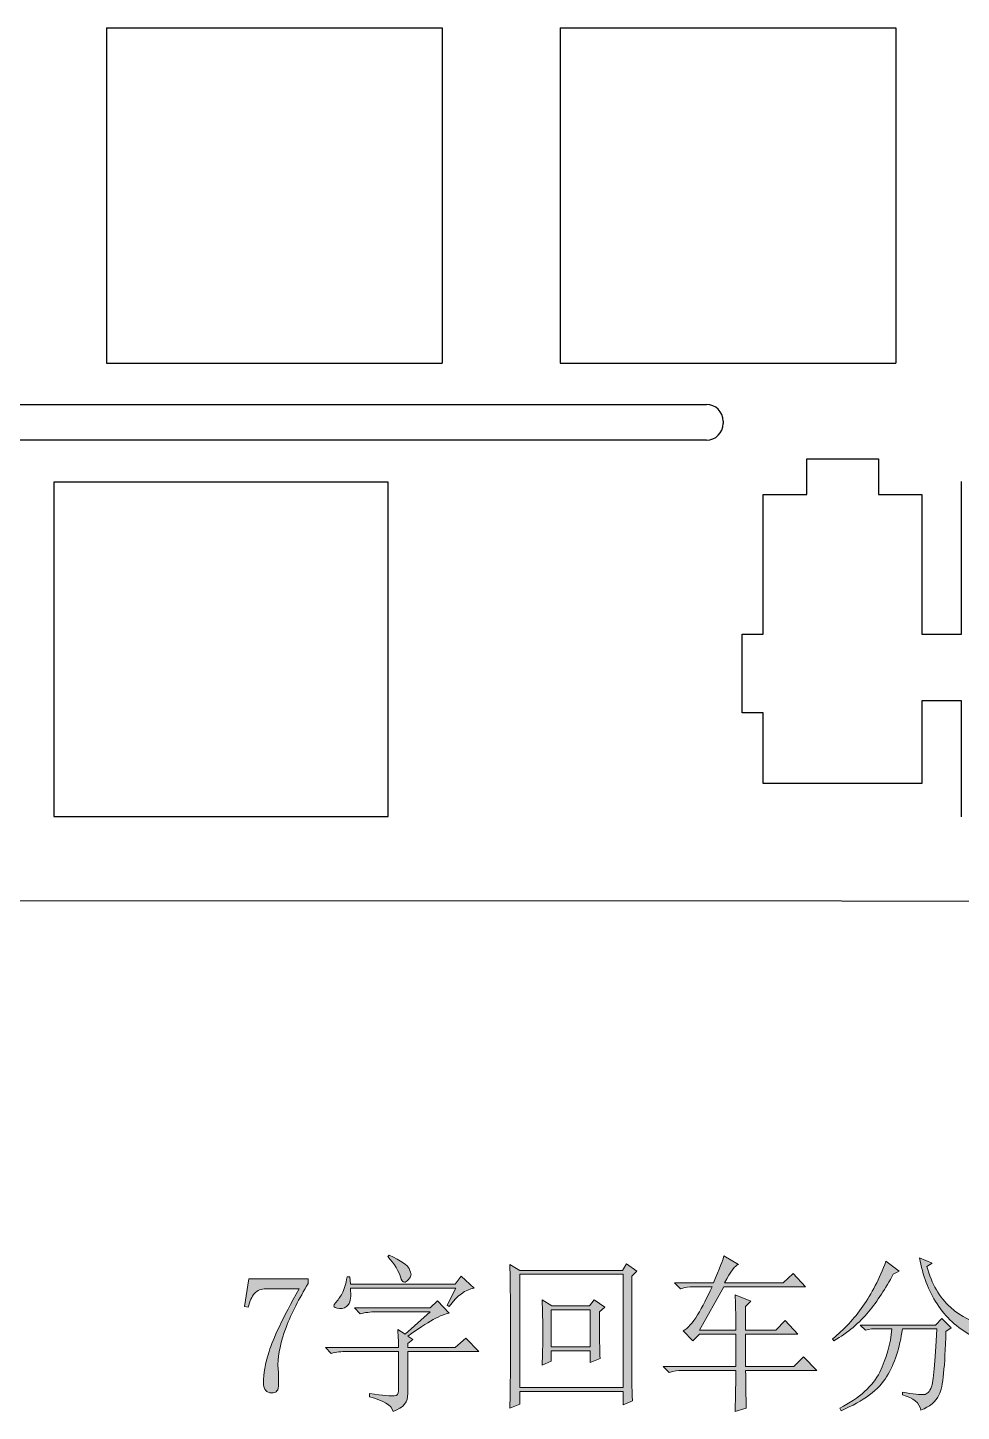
# Model space of a CAD drawing. Extents: x 1168 to 1833, y 1867 to 2135.
# Drawn here: x 1644.9 to 1684, y 1869 to 1927 of the extents above; entities that cross this region are included whole.
import ezdxf

# ---------------------------------------------------------------- set-up
doc = ezdxf.new("R2010")
doc.units = 0
doc.header["$MEASUREMENT"] = 0
doc.layers.add('_U+56FE_U+5C42 1', color=7, linetype='Continuous')

# ---------------------------------------------------------------- blocks, each defined once
blk = doc.blocks.new('block 2236')
at = {"layer": '_U+56FE_U+5C42 1'}
h = blk.add_hatch(color=7, dxfattribs=at)
h.dxf.hatch_style = 2
edge = h.paths.add_edge_path()
edge.add_spline(control_points=[(1660.442, 1871.7), (1660.442, 1871.865), (1660.433, 1872.113), (1660.414, 1872.444), (1660.414, 1872.444), (1660.719, 1872.252), (1660.719, 1872.252), (1660.719, 1872.252), (1661.767, 1873.189), (1661.767, 1873.189), (1661.767, 1873.189), (1659.504, 1873.189), (1659.504, 1873.189), (1659.266, 1873.189), (1659.045, 1873.162), (1658.842, 1873.106), (1658.842, 1873.106), (1658.594, 1873.355), (1658.594, 1873.355), (1658.594, 1873.355), (1661.767, 1873.355), (1661.767, 1873.355), (1661.767, 1873.355), (1662.07, 1873.658), (1662.07, 1873.658), (1662.07, 1873.658), (1662.566, 1873.135), (1662.566, 1873.135), (1662.254, 1873.098), (1661.674, 1872.775), (1660.828, 1872.169), (1660.828, 1872.169), (1661.049, 1872.031), (1661.049, 1872.031), (1661.049, 1872.031), (1660.828, 1871.865), (1660.828, 1871.865), (1660.828, 1871.865), (1660.828, 1871.7), (1660.828, 1871.7), (1660.828, 1871.7), (1662.814, 1871.7), (1662.814, 1871.7), (1662.814, 1871.7), (1663.256, 1872.086), (1663.256, 1872.086), (1663.256, 1872.086), (1663.808, 1871.534), (1663.808, 1871.534), (1663.808, 1871.534), (1660.828, 1871.534), (1660.828, 1871.534), (1660.828, 1871.534), (1660.828, 1869.769), (1660.828, 1869.769), (1660.847, 1869.42), (1660.645, 1869.171), (1660.222, 1869.024), (1660.148, 1869.281), (1659.816, 1869.483), (1659.229, 1869.631), (1659.229, 1869.631), (1659.229, 1869.769), (1659.229, 1869.769), (1659.799, 1869.695), (1660.143, 1869.663), (1660.263, 1869.672), (1660.383, 1869.682), (1660.442, 1869.75), (1660.442, 1869.879), (1660.442, 1869.879), (1660.442, 1871.534), (1660.442, 1871.534), (1660.442, 1871.534), (1658.291, 1871.534), (1658.291, 1871.534), (1658.051, 1871.534), (1657.83, 1871.507), (1657.629, 1871.451), (1657.629, 1871.451), (1657.38, 1871.7), (1657.38, 1871.7), (1657.38, 1871.7), (1660.442, 1871.7), (1660.442, 1871.7)], knot_values=[0, 0, 0, 0, 1, 1, 1, 2, 2, 2, 3, 3, 3, 4, 4, 4, 5, 5, 5, 6, 6, 6, 7, 7, 7, 8, 8, 8, 9, 9, 9, 10, 10, 10, 11, 11, 11, 12, 12, 12, 13, 13, 13, 14, 14, 14, 15, 15, 15, 16, 16, 16, 17, 17, 17, 18, 18, 18, 19, 19, 19, 20, 20, 20, 21, 21, 21, 22, 22, 22, 23, 23, 23, 24, 24, 24, 25, 25, 25, 26, 26, 26, 27, 27, 27, 28, 28, 28, 28], degree=3, periodic=0)
edge = h.paths.add_edge_path()
edge.add_spline(control_points=[(1660.58, 1874.349), (1660.58, 1874.349), (1660.828, 1874.349), (1660.828, 1874.349), (1660.828, 1874.349), (1662.814, 1874.349), (1662.814, 1874.349), (1662.814, 1874.349), (1663.062, 1874.679), (1663.062, 1874.679), (1663.062, 1874.679), (1663.615, 1874.183), (1663.615, 1874.183), (1663.246, 1874.128), (1662.897, 1873.87), (1662.566, 1873.41), (1662.566, 1873.41), (1662.483, 1873.466), (1662.483, 1873.466), (1662.483, 1873.466), (1662.842, 1874.183), (1662.842, 1874.183), (1662.842, 1874.183), (1658.428, 1874.183), (1658.428, 1874.183), (1658.465, 1873.852), (1658.438, 1873.621), (1658.346, 1873.493), (1658.254, 1873.364), (1658.129, 1873.309), (1657.973, 1873.327), (1657.816, 1873.346), (1657.738, 1873.383), (1657.738, 1873.438), (1657.738, 1873.475), (1657.757, 1873.511), (1657.794, 1873.548), (1657.904, 1873.677), (1658.001, 1873.814), (1658.084, 1873.962), (1658.166, 1874.109), (1658.235, 1874.339), (1658.291, 1874.651), (1658.291, 1874.651), (1658.4, 1874.651), (1658.4, 1874.651), (1658.4, 1874.651), (1658.428, 1874.349), (1658.428, 1874.349), (1658.428, 1874.349), (1660.58, 1874.349), (1660.58, 1874.349)], knot_values=[0, 0, 0, 0, 1, 1, 1, 2, 2, 2, 3, 3, 3, 4, 4, 4, 5, 5, 5, 6, 6, 6, 7, 7, 7, 8, 8, 8, 9, 9, 9, 10, 10, 10, 11, 11, 11, 12, 12, 12, 13, 13, 13, 14, 14, 14, 15, 15, 15, 16, 16, 16, 17, 17, 17, 17], degree=3, periodic=0)
edge = h.paths.add_edge_path()
edge.add_spline(control_points=[(1660.525, 1874.651), (1660.451, 1874.891), (1660.277, 1875.176), (1660.001, 1875.507), (1660.001, 1875.507), (1660.057, 1875.562), (1660.057, 1875.562), (1660.553, 1875.322), (1660.828, 1875.139), (1660.884, 1875.01), (1660.939, 1874.882), (1660.967, 1874.799), (1660.967, 1874.762), (1660.967, 1874.688), (1660.93, 1874.614), (1660.855, 1874.541), (1660.782, 1874.468), (1660.727, 1874.431), (1660.69, 1874.431), (1660.617, 1874.431), (1660.562, 1874.504), (1660.525, 1874.651)], knot_values=[0, 0, 0, 0, 1, 1, 1, 2, 2, 2, 3, 3, 3, 4, 4, 4, 5, 5, 5, 6, 6, 6, 7, 7, 7, 7], degree=3, periodic=0)
h = blk.add_hatch(color=7, dxfattribs=at)
h.dxf.hatch_style = 2
edge = h.paths.add_edge_path()
edge.add_spline(control_points=[(1674.677, 1875.176), (1674.548, 1875.139), (1674.354, 1874.882), (1674.098, 1874.403), (1674.098, 1874.403), (1676.553, 1874.403), (1676.553, 1874.403), (1676.553, 1874.403), (1676.967, 1874.789), (1676.967, 1874.789), (1676.967, 1874.789), (1677.49, 1874.238), (1677.49, 1874.238), (1677.49, 1874.238), (1674.07, 1874.238), (1674.07, 1874.238), (1674.07, 1874.238), (1673.049, 1872.417), (1673.049, 1872.417), (1673.049, 1872.417), (1674.566, 1872.417), (1674.566, 1872.417), (1674.566, 1873.116), (1674.557, 1873.612), (1674.539, 1873.907), (1674.539, 1873.907), (1675.201, 1873.631), (1675.201, 1873.631), (1675.201, 1873.631), (1674.98, 1873.41), (1674.98, 1873.41), (1674.98, 1873.41), (1674.98, 1872.417), (1674.98, 1872.417), (1674.98, 1872.417), (1676.249, 1872.417), (1676.249, 1872.417), (1676.249, 1872.417), (1676.635, 1872.831), (1676.635, 1872.831), (1676.635, 1872.831), (1677.159, 1872.252), (1677.159, 1872.252), (1677.159, 1872.252), (1674.98, 1872.252), (1674.98, 1872.252), (1674.98, 1872.252), (1674.98, 1870.899), (1674.98, 1870.899), (1674.98, 1870.899), (1676.994, 1870.899), (1676.994, 1870.899), (1676.994, 1870.899), (1677.408, 1871.313), (1677.408, 1871.313), (1677.408, 1871.313), (1677.959, 1870.734), (1677.959, 1870.734), (1677.959, 1870.734), (1674.98, 1870.734), (1674.98, 1870.734), (1674.98, 1870.164), (1674.989, 1869.641), (1675.008, 1869.162), (1675.008, 1869.162), (1674.539, 1869.024), (1674.539, 1869.024), (1674.557, 1869.704), (1674.566, 1870.274), (1674.566, 1870.734), (1674.566, 1870.734), (1672.305, 1870.734), (1672.305, 1870.734), (1672.156, 1870.734), (1671.982, 1870.707), (1671.779, 1870.651), (1671.779, 1870.651), (1671.531, 1870.899), (1671.531, 1870.899), (1671.531, 1870.899), (1674.566, 1870.899), (1674.566, 1870.899), (1674.566, 1870.899), (1674.566, 1872.252), (1674.566, 1872.252), (1674.566, 1872.252), (1673.049, 1872.252), (1673.049, 1872.252), (1673.049, 1872.252), (1672.773, 1871.976), (1672.773, 1871.976), (1672.773, 1871.976), (1672.359, 1872.39), (1672.359, 1872.39), (1672.562, 1872.5), (1672.764, 1872.725), (1672.967, 1873.065), (1673.168, 1873.405), (1673.371, 1873.797), (1673.573, 1874.238), (1673.573, 1874.238), (1672.773, 1874.238), (1672.773, 1874.238), (1672.625, 1874.238), (1672.451, 1874.21), (1672.249, 1874.155), (1672.249, 1874.155), (1672, 1874.403), (1672, 1874.403), (1672, 1874.403), (1673.629, 1874.403), (1673.629, 1874.403), (1673.886, 1874.992), (1674.033, 1875.369), (1674.07, 1875.534), (1674.07, 1875.534), (1674.677, 1875.176), (1674.677, 1875.176)], knot_values=[0, 0, 0, 0, 1, 1, 1, 2, 2, 2, 3, 3, 3, 4, 4, 4, 5, 5, 5, 6, 6, 6, 7, 7, 7, 8, 8, 8, 9, 9, 9, 10, 10, 10, 11, 11, 11, 12, 12, 12, 13, 13, 13, 14, 14, 14, 15, 15, 15, 16, 16, 16, 17, 17, 17, 18, 18, 18, 19, 19, 19, 20, 20, 20, 21, 21, 21, 22, 22, 22, 23, 23, 23, 24, 24, 24, 25, 25, 25, 26, 26, 26, 27, 27, 27, 28, 28, 28, 29, 29, 29, 30, 30, 30, 31, 31, 31, 32, 32, 32, 33, 33, 33, 34, 34, 34, 35, 35, 35, 36, 36, 36, 37, 37, 37, 38, 38, 38, 39, 39, 39, 39], degree=3, periodic=0)
h = blk.add_hatch(color=7, dxfattribs=at)
h.dxf.hatch_style = 2
edge = h.paths.add_edge_path()
edge.add_spline(control_points=[(1670.207, 1874.679), (1670.207, 1874.679), (1670.207, 1870.928), (1670.207, 1870.928), (1670.207, 1870.504), (1670.217, 1870.017), (1670.235, 1869.466), (1670.235, 1869.466), (1669.85, 1869.3), (1669.85, 1869.3), (1669.85, 1869.3), (1669.85, 1869.852), (1669.85, 1869.852), (1669.85, 1869.852), (1665.518, 1869.852), (1665.518, 1869.852), (1665.518, 1869.852), (1665.518, 1869.327), (1665.518, 1869.327), (1665.518, 1869.327), (1665.104, 1869.162), (1665.104, 1869.162), (1665.122, 1869.658), (1665.132, 1870.66), (1665.132, 1872.169), (1665.132, 1873.677), (1665.122, 1874.679), (1665.104, 1875.176), (1665.104, 1875.176), (1665.518, 1874.928), (1665.518, 1874.928), (1665.518, 1874.928), (1669.821, 1874.928), (1669.821, 1874.928), (1669.821, 1874.928), (1669.986, 1875.203), (1669.986, 1875.203), (1669.986, 1875.203), (1670.428, 1874.899), (1670.428, 1874.899), (1670.428, 1874.899), (1670.207, 1874.679), (1670.207, 1874.679)], knot_values=[0, 0, 0, 0, 1, 1, 1, 2, 2, 2, 3, 3, 3, 4, 4, 4, 5, 5, 5, 6, 6, 6, 7, 7, 7, 8, 8, 8, 9, 9, 9, 10, 10, 10, 11, 11, 11, 12, 12, 12, 13, 13, 13, 14, 14, 14, 14], degree=3, periodic=0)
h.paths.add_polyline_path([(1665.518, 1874.762), (1665.518, 1870.017), (1669.85, 1870.017), (1669.85, 1874.762)])
edge = h.paths.add_edge_path()
edge.add_spline(control_points=[(1666.456, 1870.955), (1666.475, 1871.359), (1666.483, 1871.806), (1666.483, 1872.293), (1666.483, 1872.78), (1666.475, 1873.245), (1666.456, 1873.687), (1666.456, 1873.687), (1666.869, 1873.438), (1666.869, 1873.438), (1666.869, 1873.438), (1668.442, 1873.438), (1668.442, 1873.438), (1668.442, 1873.438), (1668.635, 1873.687), (1668.635, 1873.687), (1668.635, 1873.687), (1669.076, 1873.383), (1669.076, 1873.383), (1669.076, 1873.383), (1668.855, 1873.189), (1668.855, 1873.189), (1668.855, 1872.178), (1668.865, 1871.524), (1668.884, 1871.23), (1668.884, 1871.23), (1668.47, 1871.065), (1668.47, 1871.065), (1668.47, 1871.065), (1668.47, 1871.562), (1668.47, 1871.562), (1668.47, 1871.562), (1666.842, 1871.562), (1666.842, 1871.562), (1666.842, 1871.562), (1666.842, 1871.12), (1666.842, 1871.12), (1666.842, 1871.12), (1666.456, 1870.955), (1666.456, 1870.955)], knot_values=[0, 0, 0, 0, 1, 1, 1, 2, 2, 2, 3, 3, 3, 4, 4, 4, 5, 5, 5, 6, 6, 6, 7, 7, 7, 8, 8, 8, 9, 9, 9, 10, 10, 10, 11, 11, 11, 12, 12, 12, 13, 13, 13, 13], degree=3, periodic=0)
h.paths.add_polyline_path([(1666.842, 1873.272), (1666.842, 1871.728), (1668.47, 1871.728), (1668.47, 1873.272)])
h = blk.add_hatch(color=7, dxfattribs=at)
h.dxf.hatch_style = 2
edge = h.paths.add_edge_path()
edge.add_spline(control_points=[(1680.855, 1875.313), (1680.855, 1875.313), (1681.408, 1874.899), (1681.408, 1874.899), (1681.408, 1874.899), (1681.159, 1874.762), (1681.159, 1874.762), (1680.846, 1874.173), (1680.502, 1873.649), (1680.125, 1873.189), (1679.748, 1872.729), (1679.265, 1872.325), (1678.676, 1871.976), (1678.676, 1871.976), (1678.621, 1872.059), (1678.621, 1872.059), (1679.1, 1872.444), (1679.521, 1872.899), (1679.891, 1873.424), (1680.258, 1873.948), (1680.58, 1874.578), (1680.855, 1875.313)], knot_values=[0, 0, 0, 0, 1, 1, 1, 2, 2, 2, 3, 3, 3, 4, 4, 4, 5, 5, 5, 6, 6, 6, 7, 7, 7, 7], degree=3, periodic=0)
edge = h.paths.add_edge_path()
edge.add_spline(control_points=[(1679.779, 1872.638), (1679.779, 1872.638), (1682.925, 1872.638), (1682.925, 1872.638), (1682.925, 1872.638), (1683.201, 1872.914), (1683.201, 1872.914), (1683.201, 1872.914), (1683.587, 1872.527), (1683.587, 1872.527), (1683.587, 1872.527), (1683.366, 1872.362), (1683.366, 1872.362), (1683.329, 1870.909), (1683.237, 1870.031), (1683.09, 1869.728), (1682.943, 1869.424), (1682.686, 1869.208), (1682.318, 1869.079), (1682.263, 1869.373), (1682.005, 1869.585), (1681.545, 1869.714), (1681.545, 1869.714), (1681.545, 1869.824), (1681.545, 1869.824), (1682.005, 1869.75), (1682.305, 1869.719), (1682.441, 1869.728), (1682.58, 1869.737), (1682.686, 1869.842), (1682.76, 1870.045), (1682.832, 1870.247), (1682.906, 1871.056), (1682.98, 1872.473), (1682.98, 1872.473), (1681.545, 1872.473), (1681.545, 1872.473), (1681.436, 1871.682), (1681.215, 1871.015), (1680.883, 1870.473), (1680.553, 1869.93), (1679.918, 1869.456), (1678.98, 1869.052), (1678.98, 1869.052), (1678.925, 1869.162), (1678.925, 1869.162), (1679.752, 1869.585), (1680.309, 1870.086), (1680.594, 1870.665), (1680.879, 1871.245), (1681.049, 1871.847), (1681.104, 1872.473), (1681.104, 1872.473), (1680.249, 1872.473), (1680.249, 1872.473), (1680.249, 1872.473), (1680, 1872.417), (1680, 1872.417), (1680, 1872.417), (1679.779, 1872.638), (1679.779, 1872.638)], knot_values=[0, 0, 0, 0, 1, 1, 1, 2, 2, 2, 3, 3, 3, 4, 4, 4, 5, 5, 5, 6, 6, 6, 7, 7, 7, 8, 8, 8, 9, 9, 9, 10, 10, 10, 11, 11, 11, 12, 12, 12, 13, 13, 13, 14, 14, 14, 15, 15, 15, 16, 16, 16, 17, 17, 17, 18, 18, 18, 19, 19, 19, 20, 20, 20, 20], degree=3, periodic=0)
edge = h.paths.add_edge_path()
edge.add_spline(control_points=[(1682.787, 1875.23), (1682.787, 1875.23), (1682.566, 1875.093), (1682.566, 1875.093), (1682.769, 1874.357), (1683.1, 1873.787), (1683.559, 1873.383), (1684.019, 1872.978), (1684.506, 1872.729), (1685.021, 1872.638), (1685.021, 1872.638), (1685.021, 1872.555), (1685.021, 1872.555), (1684.746, 1872.518), (1684.553, 1872.398), (1684.441, 1872.196), (1683.835, 1872.527), (1683.353, 1872.969), (1682.994, 1873.521), (1682.635, 1874.072), (1682.391, 1874.716), (1682.263, 1875.451), (1682.263, 1875.451), (1682.787, 1875.23), (1682.787, 1875.23)], knot_values=[0, 0, 0, 0, 1, 1, 1, 2, 2, 2, 3, 3, 3, 4, 4, 4, 5, 5, 5, 6, 6, 6, 7, 7, 7, 8, 8, 8, 8], degree=3, periodic=0)
h = blk.add_hatch(color=7, dxfattribs=at)
h.dxf.hatch_style = 2
edge = h.paths.add_edge_path()
edge.add_spline(control_points=[(1656.662, 1874.376), (1656.276, 1873.75), (1655.969, 1873.139), (1655.738, 1872.541), (1655.508, 1871.943), (1655.394, 1871.424), (1655.394, 1870.982), (1655.394, 1870.909), (1655.402, 1870.808), (1655.422, 1870.679), (1655.422, 1870.531), (1655.422, 1870.366), (1655.422, 1870.183), (1655.422, 1870.035), (1655.398, 1869.935), (1655.353, 1869.879), (1655.307, 1869.824), (1655.229, 1869.796), (1655.117, 1869.796), (1655.025, 1869.796), (1654.947, 1869.828), (1654.883, 1869.893), (1654.818, 1869.957), (1654.787, 1870.072), (1654.787, 1870.237), (1654.787, 1870.587), (1654.865, 1871.02), (1655.021, 1871.534), (1655.178, 1872.049), (1655.596, 1872.923), (1656.276, 1874.155), (1656.276, 1874.155), (1654.896, 1874.155), (1654.896, 1874.155), (1654.694, 1874.155), (1654.533, 1874.091), (1654.414, 1873.962), (1654.295, 1873.833), (1654.207, 1873.64), (1654.152, 1873.383), (1654.152, 1873.383), (1653.986, 1873.41), (1653.986, 1873.41), (1653.986, 1873.41), (1654.18, 1874.569), (1654.18, 1874.569), (1654.18, 1874.569), (1656.662, 1874.569), (1656.662, 1874.569), (1656.662, 1874.569), (1656.662, 1874.376), (1656.662, 1874.376)], knot_values=[0, 0, 0, 0, 1, 1, 1, 2, 2, 2, 3, 3, 3, 4, 4, 4, 5, 5, 5, 6, 6, 6, 7, 7, 7, 8, 8, 8, 9, 9, 9, 10, 10, 10, 11, 11, 11, 12, 12, 12, 13, 13, 13, 14, 14, 14, 15, 15, 15, 16, 16, 16, 17, 17, 17, 17], degree=3, periodic=0)
at = {"layer": '_U+56FE_U+5C42 1', "lineweight": 0}
for points in [[(1665.518, 1874.762), (1665.518, 1870.017), (1669.85, 1870.017), (1669.85, 1874.762), (1665.518, 1874.762)], [(1666.842, 1873.272), (1666.842, 1871.728), (1668.47, 1871.728), (1668.47, 1873.272), (1666.842, 1873.272)]]:
    blk.add_lwpolyline(points, dxfattribs=at)
for points, knots in [([(1660.525, 1874.651), (1660.451, 1874.891), (1660.277, 1875.176), (1660.001, 1875.507), (1660.001, 1875.507), (1660.057, 1875.562), (1660.057, 1875.562), (1660.553, 1875.322), (1660.828, 1875.139), (1660.884, 1875.01), (1660.939, 1874.882), (1660.967, 1874.799), (1660.967, 1874.762), (1660.967, 1874.688), (1660.93, 1874.614), (1660.855, 1874.541), (1660.782, 1874.468), (1660.727, 1874.431), (1660.69, 1874.431), (1660.617, 1874.431), (1660.562, 1874.504), (1660.525, 1874.651)], [0, 0, 0, 0, 1, 1, 1, 2, 2, 2, 3, 3, 3, 4, 4, 4, 5, 5, 5, 6, 6, 6, 7, 7, 7, 7]), ([(1674.677, 1875.176), (1674.548, 1875.139), (1674.354, 1874.882), (1674.098, 1874.403), (1674.098, 1874.403), (1676.553, 1874.403), (1676.553, 1874.403), (1676.553, 1874.403), (1676.967, 1874.789), (1676.967, 1874.789), (1676.967, 1874.789), (1677.49, 1874.238), (1677.49, 1874.238), (1677.49, 1874.238), (1674.07, 1874.238), (1674.07, 1874.238), (1674.07, 1874.238), (1673.049, 1872.417), (1673.049, 1872.417), (1673.049, 1872.417), (1674.566, 1872.417), (1674.566, 1872.417), (1674.566, 1873.116), (1674.557, 1873.612), (1674.539, 1873.907), (1674.539, 1873.907), (1675.201, 1873.631), (1675.201, 1873.631), (1675.201, 1873.631), (1674.98, 1873.41), (1674.98, 1873.41), (1674.98, 1873.41), (1674.98, 1872.417), (1674.98, 1872.417), (1674.98, 1872.417), (1676.249, 1872.417), (1676.249, 1872.417), (1676.249, 1872.417), (1676.635, 1872.831), (1676.635, 1872.831), (1676.635, 1872.831), (1677.159, 1872.252), (1677.159, 1872.252), (1677.159, 1872.252), (1674.98, 1872.252), (1674.98, 1872.252), (1674.98, 1872.252), (1674.98, 1870.899), (1674.98, 1870.899), (1674.98, 1870.899), (1676.994, 1870.899), (1676.994, 1870.899), (1676.994, 1870.899), (1677.408, 1871.313), (1677.408, 1871.313), (1677.408, 1871.313), (1677.959, 1870.734), (1677.959, 1870.734), (1677.959, 1870.734), (1674.98, 1870.734), (1674.98, 1870.734), (1674.98, 1870.164), (1674.989, 1869.641), (1675.008, 1869.162), (1675.008, 1869.162), (1674.539, 1869.024), (1674.539, 1869.024), (1674.557, 1869.704), (1674.566, 1870.274), (1674.566, 1870.734), (1674.566, 1870.734), (1672.305, 1870.734), (1672.305, 1870.734), (1672.156, 1870.734), (1671.982, 1870.707), (1671.779, 1870.651), (1671.779, 1870.651), (1671.531, 1870.899), (1671.531, 1870.899), (1671.531, 1870.899), (1674.566, 1870.899), (1674.566, 1870.899), (1674.566, 1870.899), (1674.566, 1872.252), (1674.566, 1872.252), (1674.566, 1872.252), (1673.049, 1872.252), (1673.049, 1872.252), (1673.049, 1872.252), (1672.773, 1871.976), (1672.773, 1871.976), (1672.773, 1871.976), (1672.359, 1872.39), (1672.359, 1872.39), (1672.562, 1872.5), (1672.764, 1872.725), (1672.967, 1873.065), (1673.168, 1873.405), (1673.371, 1873.797), (1673.573, 1874.238), (1673.573, 1874.238), (1672.773, 1874.238), (1672.773, 1874.238), (1672.625, 1874.238), (1672.451, 1874.21), (1672.249, 1874.155), (1672.249, 1874.155), (1672, 1874.403), (1672, 1874.403), (1672, 1874.403), (1673.629, 1874.403), (1673.629, 1874.403), (1673.886, 1874.992), (1674.033, 1875.369), (1674.07, 1875.534), (1674.07, 1875.534), (1674.677, 1875.176), (1674.677, 1875.176)], [0, 0, 0, 0, 1, 1, 1, 2, 2, 2, 3, 3, 3, 4, 4, 4, 5, 5, 5, 6, 6, 6, 7, 7, 7, 8, 8, 8, 9, 9, 9, 10, 10, 10, 11, 11, 11, 12, 12, 12, 13, 13, 13, 14, 14, 14, 15, 15, 15, 16, 16, 16, 17, 17, 17, 18, 18, 18, 19, 19, 19, 20, 20, 20, 21, 21, 21, 22, 22, 22, 23, 23, 23, 24, 24, 24, 25, 25, 25, 26, 26, 26, 27, 27, 27, 28, 28, 28, 29, 29, 29, 30, 30, 30, 31, 31, 31, 32, 32, 32, 33, 33, 33, 34, 34, 34, 35, 35, 35, 36, 36, 36, 37, 37, 37, 38, 38, 38, 39, 39, 39, 39]), ([(1670.207, 1874.679), (1670.207, 1874.679), (1670.207, 1870.928), (1670.207, 1870.928), (1670.207, 1870.504), (1670.217, 1870.017), (1670.235, 1869.466), (1670.235, 1869.466), (1669.85, 1869.3), (1669.85, 1869.3), (1669.85, 1869.3), (1669.85, 1869.852), (1669.85, 1869.852), (1669.85, 1869.852), (1665.518, 1869.852), (1665.518, 1869.852), (1665.518, 1869.852), (1665.518, 1869.327), (1665.518, 1869.327), (1665.518, 1869.327), (1665.104, 1869.162), (1665.104, 1869.162), (1665.122, 1869.658), (1665.132, 1870.66), (1665.132, 1872.169), (1665.132, 1873.677), (1665.122, 1874.679), (1665.104, 1875.176), (1665.104, 1875.176), (1665.518, 1874.928), (1665.518, 1874.928), (1665.518, 1874.928), (1669.821, 1874.928), (1669.821, 1874.928), (1669.821, 1874.928), (1669.986, 1875.203), (1669.986, 1875.203), (1669.986, 1875.203), (1670.428, 1874.899), (1670.428, 1874.899), (1670.428, 1874.899), (1670.207, 1874.679), (1670.207, 1874.679)], [0, 0, 0, 0, 1, 1, 1, 2, 2, 2, 3, 3, 3, 4, 4, 4, 5, 5, 5, 6, 6, 6, 7, 7, 7, 8, 8, 8, 9, 9, 9, 10, 10, 10, 11, 11, 11, 12, 12, 12, 13, 13, 13, 14, 14, 14, 14]), ([(1680.855, 1875.313), (1680.855, 1875.313), (1681.408, 1874.899), (1681.408, 1874.899), (1681.408, 1874.899), (1681.159, 1874.762), (1681.159, 1874.762), (1680.846, 1874.173), (1680.502, 1873.649), (1680.125, 1873.189), (1679.748, 1872.729), (1679.265, 1872.325), (1678.676, 1871.976), (1678.676, 1871.976), (1678.621, 1872.059), (1678.621, 1872.059), (1679.1, 1872.444), (1679.521, 1872.899), (1679.891, 1873.424), (1680.258, 1873.948), (1680.58, 1874.578), (1680.855, 1875.313)], [0, 0, 0, 0, 1, 1, 1, 2, 2, 2, 3, 3, 3, 4, 4, 4, 5, 5, 5, 6, 6, 6, 7, 7, 7, 7]), ([(1682.787, 1875.23), (1682.787, 1875.23), (1682.566, 1875.093), (1682.566, 1875.093), (1682.769, 1874.357), (1683.1, 1873.787), (1683.559, 1873.383), (1684.019, 1872.978), (1684.506, 1872.729), (1685.021, 1872.638), (1685.021, 1872.638), (1685.021, 1872.555), (1685.021, 1872.555), (1684.746, 1872.518), (1684.553, 1872.398), (1684.441, 1872.196), (1683.835, 1872.527), (1683.353, 1872.969), (1682.994, 1873.521), (1682.635, 1874.072), (1682.391, 1874.716), (1682.263, 1875.451), (1682.263, 1875.451), (1682.787, 1875.23), (1682.787, 1875.23)], [0, 0, 0, 0, 1, 1, 1, 2, 2, 2, 3, 3, 3, 4, 4, 4, 5, 5, 5, 6, 6, 6, 7, 7, 7, 8, 8, 8, 8]), ([(1656.662, 1874.376), (1656.276, 1873.75), (1655.969, 1873.139), (1655.738, 1872.541), (1655.508, 1871.943), (1655.394, 1871.424), (1655.394, 1870.982), (1655.394, 1870.909), (1655.402, 1870.808), (1655.422, 1870.679), (1655.422, 1870.531), (1655.422, 1870.366), (1655.422, 1870.183), (1655.422, 1870.035), (1655.398, 1869.935), (1655.353, 1869.879), (1655.307, 1869.824), (1655.229, 1869.796), (1655.117, 1869.796), (1655.025, 1869.796), (1654.947, 1869.828), (1654.883, 1869.893), (1654.818, 1869.957), (1654.787, 1870.072), (1654.787, 1870.237), (1654.787, 1870.587), (1654.865, 1871.02), (1655.021, 1871.534), (1655.178, 1872.049), (1655.596, 1872.923), (1656.276, 1874.155), (1656.276, 1874.155), (1654.896, 1874.155), (1654.896, 1874.155), (1654.694, 1874.155), (1654.533, 1874.091), (1654.414, 1873.962), (1654.295, 1873.833), (1654.207, 1873.64), (1654.152, 1873.383), (1654.152, 1873.383), (1653.986, 1873.41), (1653.986, 1873.41), (1653.986, 1873.41), (1654.18, 1874.569), (1654.18, 1874.569), (1654.18, 1874.569), (1656.662, 1874.569), (1656.662, 1874.569), (1656.662, 1874.569), (1656.662, 1874.376), (1656.662, 1874.376)], [0, 0, 0, 0, 1, 1, 1, 2, 2, 2, 3, 3, 3, 4, 4, 4, 5, 5, 5, 6, 6, 6, 7, 7, 7, 8, 8, 8, 9, 9, 9, 10, 10, 10, 11, 11, 11, 12, 12, 12, 13, 13, 13, 14, 14, 14, 15, 15, 15, 16, 16, 16, 17, 17, 17, 17]), ([(1660.58, 1874.349), (1660.58, 1874.349), (1660.828, 1874.349), (1660.828, 1874.349), (1660.828, 1874.349), (1662.814, 1874.349), (1662.814, 1874.349), (1662.814, 1874.349), (1663.062, 1874.679), (1663.062, 1874.679), (1663.062, 1874.679), (1663.615, 1874.183), (1663.615, 1874.183), (1663.246, 1874.128), (1662.897, 1873.87), (1662.566, 1873.41), (1662.566, 1873.41), (1662.483, 1873.466), (1662.483, 1873.466), (1662.483, 1873.466), (1662.842, 1874.183), (1662.842, 1874.183), (1662.842, 1874.183), (1658.428, 1874.183), (1658.428, 1874.183), (1658.465, 1873.852), (1658.438, 1873.621), (1658.346, 1873.493), (1658.254, 1873.364), (1658.129, 1873.309), (1657.973, 1873.327), (1657.816, 1873.346), (1657.738, 1873.383), (1657.738, 1873.438), (1657.738, 1873.475), (1657.757, 1873.511), (1657.794, 1873.548), (1657.904, 1873.677), (1658.001, 1873.814), (1658.084, 1873.962), (1658.166, 1874.109), (1658.235, 1874.339), (1658.291, 1874.651), (1658.291, 1874.651), (1658.4, 1874.651), (1658.4, 1874.651), (1658.4, 1874.651), (1658.428, 1874.349), (1658.428, 1874.349), (1658.428, 1874.349), (1660.58, 1874.349), (1660.58, 1874.349)], [0, 0, 0, 0, 1, 1, 1, 2, 2, 2, 3, 3, 3, 4, 4, 4, 5, 5, 5, 6, 6, 6, 7, 7, 7, 8, 8, 8, 9, 9, 9, 10, 10, 10, 11, 11, 11, 12, 12, 12, 13, 13, 13, 14, 14, 14, 15, 15, 15, 16, 16, 16, 17, 17, 17, 17]), ([(1660.442, 1871.7), (1660.442, 1871.865), (1660.433, 1872.113), (1660.414, 1872.444), (1660.414, 1872.444), (1660.719, 1872.252), (1660.719, 1872.252), (1660.719, 1872.252), (1661.767, 1873.189), (1661.767, 1873.189), (1661.767, 1873.189), (1659.504, 1873.189), (1659.504, 1873.189), (1659.266, 1873.189), (1659.045, 1873.162), (1658.842, 1873.106), (1658.842, 1873.106), (1658.594, 1873.355), (1658.594, 1873.355), (1658.594, 1873.355), (1661.767, 1873.355), (1661.767, 1873.355), (1661.767, 1873.355), (1662.07, 1873.658), (1662.07, 1873.658), (1662.07, 1873.658), (1662.566, 1873.135), (1662.566, 1873.135), (1662.254, 1873.098), (1661.674, 1872.775), (1660.828, 1872.169), (1660.828, 1872.169), (1661.049, 1872.031), (1661.049, 1872.031), (1661.049, 1872.031), (1660.828, 1871.865), (1660.828, 1871.865), (1660.828, 1871.865), (1660.828, 1871.7), (1660.828, 1871.7), (1660.828, 1871.7), (1662.814, 1871.7), (1662.814, 1871.7), (1662.814, 1871.7), (1663.256, 1872.086), (1663.256, 1872.086), (1663.256, 1872.086), (1663.808, 1871.534), (1663.808, 1871.534), (1663.808, 1871.534), (1660.828, 1871.534), (1660.828, 1871.534), (1660.828, 1871.534), (1660.828, 1869.769), (1660.828, 1869.769), (1660.847, 1869.42), (1660.645, 1869.171), (1660.222, 1869.024), (1660.148, 1869.281), (1659.816, 1869.483), (1659.229, 1869.631), (1659.229, 1869.631), (1659.229, 1869.769), (1659.229, 1869.769), (1659.799, 1869.695), (1660.143, 1869.663), (1660.263, 1869.672), (1660.383, 1869.682), (1660.442, 1869.75), (1660.442, 1869.879), (1660.442, 1869.879), (1660.442, 1871.534), (1660.442, 1871.534), (1660.442, 1871.534), (1658.291, 1871.534), (1658.291, 1871.534), (1658.051, 1871.534), (1657.83, 1871.507), (1657.629, 1871.451), (1657.629, 1871.451), (1657.38, 1871.7), (1657.38, 1871.7), (1657.38, 1871.7), (1660.442, 1871.7), (1660.442, 1871.7)], [0, 0, 0, 0, 1, 1, 1, 2, 2, 2, 3, 3, 3, 4, 4, 4, 5, 5, 5, 6, 6, 6, 7, 7, 7, 8, 8, 8, 9, 9, 9, 10, 10, 10, 11, 11, 11, 12, 12, 12, 13, 13, 13, 14, 14, 14, 15, 15, 15, 16, 16, 16, 17, 17, 17, 18, 18, 18, 19, 19, 19, 20, 20, 20, 21, 21, 21, 22, 22, 22, 23, 23, 23, 24, 24, 24, 25, 25, 25, 26, 26, 26, 27, 27, 27, 28, 28, 28, 28]), ([(1666.456, 1870.955), (1666.475, 1871.359), (1666.483, 1871.806), (1666.483, 1872.293), (1666.483, 1872.78), (1666.475, 1873.245), (1666.456, 1873.687), (1666.456, 1873.687), (1666.869, 1873.438), (1666.869, 1873.438), (1666.869, 1873.438), (1668.442, 1873.438), (1668.442, 1873.438), (1668.442, 1873.438), (1668.635, 1873.687), (1668.635, 1873.687), (1668.635, 1873.687), (1669.076, 1873.383), (1669.076, 1873.383), (1669.076, 1873.383), (1668.855, 1873.189), (1668.855, 1873.189), (1668.855, 1872.178), (1668.865, 1871.524), (1668.884, 1871.23), (1668.884, 1871.23), (1668.47, 1871.065), (1668.47, 1871.065), (1668.47, 1871.065), (1668.47, 1871.562), (1668.47, 1871.562), (1668.47, 1871.562), (1666.842, 1871.562), (1666.842, 1871.562), (1666.842, 1871.562), (1666.842, 1871.12), (1666.842, 1871.12), (1666.842, 1871.12), (1666.456, 1870.955), (1666.456, 1870.955)], [0, 0, 0, 0, 1, 1, 1, 2, 2, 2, 3, 3, 3, 4, 4, 4, 5, 5, 5, 6, 6, 6, 7, 7, 7, 8, 8, 8, 9, 9, 9, 10, 10, 10, 11, 11, 11, 12, 12, 12, 13, 13, 13, 13]), ([(1679.779, 1872.638), (1679.779, 1872.638), (1682.925, 1872.638), (1682.925, 1872.638), (1682.925, 1872.638), (1683.201, 1872.914), (1683.201, 1872.914), (1683.201, 1872.914), (1683.587, 1872.527), (1683.587, 1872.527), (1683.587, 1872.527), (1683.366, 1872.362), (1683.366, 1872.362), (1683.329, 1870.909), (1683.237, 1870.031), (1683.09, 1869.728), (1682.943, 1869.424), (1682.686, 1869.208), (1682.318, 1869.079), (1682.263, 1869.373), (1682.005, 1869.585), (1681.545, 1869.714), (1681.545, 1869.714), (1681.545, 1869.824), (1681.545, 1869.824), (1682.005, 1869.75), (1682.305, 1869.719), (1682.441, 1869.728), (1682.58, 1869.737), (1682.686, 1869.842), (1682.76, 1870.045), (1682.832, 1870.247), (1682.906, 1871.056), (1682.98, 1872.473), (1682.98, 1872.473), (1681.545, 1872.473), (1681.545, 1872.473), (1681.436, 1871.682), (1681.215, 1871.015), (1680.883, 1870.473), (1680.553, 1869.93), (1679.918, 1869.456), (1678.98, 1869.052), (1678.98, 1869.052), (1678.925, 1869.162), (1678.925, 1869.162), (1679.752, 1869.585), (1680.309, 1870.086), (1680.594, 1870.665), (1680.879, 1871.245), (1681.049, 1871.847), (1681.104, 1872.473), (1681.104, 1872.473), (1680.249, 1872.473), (1680.249, 1872.473), (1680.249, 1872.473), (1680, 1872.417), (1680, 1872.417), (1680, 1872.417), (1679.779, 1872.638), (1679.779, 1872.638)], [0, 0, 0, 0, 1, 1, 1, 2, 2, 2, 3, 3, 3, 4, 4, 4, 5, 5, 5, 6, 6, 6, 7, 7, 7, 8, 8, 8, 9, 9, 9, 10, 10, 10, 11, 11, 11, 12, 12, 12, 13, 13, 13, 14, 14, 14, 15, 15, 15, 16, 16, 16, 17, 17, 17, 18, 18, 18, 19, 19, 19, 20, 20, 20, 20])]:
    blk.add_open_spline(points, degree=3, knots=knots, dxfattribs=at)

msp = doc.modelspace()

# ---------------------------------------------------------------- linework, layer by layer
at = {"layer": '_U+56FE_U+5C42 1', "color": 7, "lineweight": 25}
for points in [[(1648.218, 1926.963), (1662.268, 1926.963)], [(1648.218, 1926.963), (1648.218, 1912.913)], [(1662.268, 1926.963), (1662.268, 1912.913)], [(1667.218, 1926.963), (1681.268, 1926.963)], [(1667.218, 1926.963), (1667.218, 1912.913)], [(1681.268, 1926.963), (1681.268, 1912.913)], [(1648.218, 1912.913), (1662.268, 1912.913)], [(1667.218, 1912.913), (1681.268, 1912.913)], [(1637.299, 1911.188), (1673.337, 1911.188)], [(1674.037, 1910.488), (1674.037, 1910.388)], [(1673.337, 1909.688), (1637.299, 1909.688)], [(1677.537, 1907.413), (1677.537, 1908.913)], [(1677.537, 1908.913), (1680.537, 1908.913)], [(1680.537, 1908.913), (1680.537, 1907.413)], [(1646.005, 1907.938), (1646.005, 1893.938)], [(1660.005, 1907.938), (1646.005, 1907.938)], [(1660.005, 1893.938), (1660.005, 1907.938)], [(1684.012, 1901.573), (1684.012, 1907.963)], [(1675.712, 1901.573), (1675.712, 1907.413)], [(1675.712, 1907.413), (1677.537, 1907.413)], [(1680.537, 1907.413), (1682.362, 1907.413)], [(1682.362, 1907.413), (1682.362, 1901.573)], [(1674.837, 1898.273), (1674.837, 1901.573)], [(1674.837, 1901.573), (1675.712, 1901.573)], [(1682.362, 1901.573), (1684.012, 1901.573)], [(1684.012, 1898.773), (1682.362, 1898.773)], [(1682.362, 1898.773), (1682.362, 1895.313)], [(1684.012, 1893.913), (1684.012, 1898.773)], [(1675.712, 1898.273), (1674.837, 1898.273)], [(1675.712, 1895.313), (1675.712, 1898.273)], [(1682.362, 1895.313), (1675.712, 1895.313)], [(1646.005, 1893.938), (1660.005, 1893.938)], [(1527.992, 1890.44), (1829.992, 1890.361)]]:
    msp.add_lwpolyline(points, dxfattribs=at)
for points in [[(1674.037, 1910.488), (1674.037, 1910.874), (1673.723, 1911.188), (1673.337, 1911.188)], [(1673.337, 1909.688), (1673.723, 1909.688), (1674.037, 1910.001), (1674.037, 1910.388)]]:
    msp.add_open_spline(points, degree=3, dxfattribs=at)

# ---------------------------------------------------------------- block references
at = {"layer": '_U+56FE_U+5C42 1'}
msp.add_blockref('block 2236', (0, 0), dxfattribs=at)

doc.saveas('drawing.dxf')
